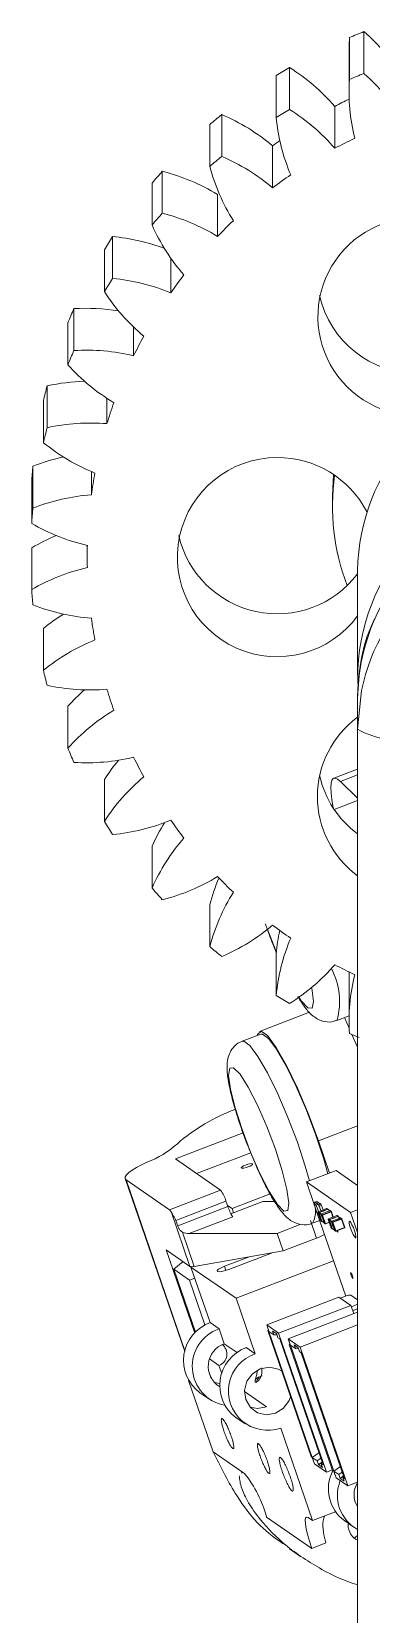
# Model space of a CAD drawing. Header units: millimetres. Extents: x 0 to 1189, y 0 to 841.
# Drawn here: x 282.24 to 285.62, y 328.77 to 344.52 of the extents above; entities that cross this region are included whole.
import ezdxf

# ---------------------------------------------------------------- set-up
doc = ezdxf.new("R2010")
doc.units = ezdxf.units.MM
doc.layers.get('0').update_dxf_attribs({"lineweight": 18})

msp = doc.modelspace()

# ---------------------------------------------------------------- linework, layer by layer
at = {"color": 7, "linetype": 'Continuous', "lineweight": 15}
for p, q in [((285.4015, 344.0435), (285.4015, 344.4603)), ((285.5456, 344.519), (285.5456, 344.1023)), ((285.3978, 344.3398), (285.3978, 343.9231)), ((284.8061, 344.1615), (284.8061, 343.7447)), ((284.6731, 343.6645), (284.6731, 344.0812)), ((284.1325, 343.6944), (284.1325, 343.2776)), ((285.2558, 343.3588), (285.2558, 343.7755)), ((284.0139, 343.1779), (284.0139, 343.5947)), ((284.638, 342.9657), (284.638, 343.3825)), ((283.4401, 342.5958), (283.4401, 343.0125)), ((283.5413, 343.1293), (283.5413, 342.7125)), ((284.0902, 342.4823), (284.0902, 342.8991)), ((283.0473, 342.4801), (283.0473, 342.0633)), ((282.9658, 341.9324), (282.9658, 342.3492)), ((283.6259, 341.9205), (283.6259, 342.2655)), ((282.6624, 341.7628), (282.6624, 341.346)), ((282.6027, 341.2041), (282.6027, 341.6209)), ((283.2566, 341.2941), (283.2566, 341.5802)), ((282.3962, 340.995), (282.3962, 340.5782)), ((282.3598, 340.4289), (282.3598, 340.8457)), ((282.9914, 340.6185), (282.9914, 340.8703)), ((282.2553, 340.1956), (282.2553, 339.7789)), ((282.243, 339.6258), (282.243, 340.0426)), ((282.8367, 339.9103), (282.8367, 340.1414)), ((285.243, 340.1122), (285.2328, 339.901)), ((285.2328, 339.901), (285.2328, 339.7968)), ((282.243, 339.3844), (282.243, 338.9677)), ((282.7951, 339.4067), (282.7951, 339.2967)), ((285.4824, 339.1578), (285.4824, 338.1159)), ((282.3598, 338.5813), (282.3598, 338.1646)), ((282.6027, 337.8061), (282.6027, 337.3893)), ((285.4824, 337.5776), (285.4824, 337.8902)), ((285.4824, 323.0895), (285.4824, 337.5776)), ((285.4824, 337.1812), (285.2452, 337.0899)), ((282.9658, 337.0778), (282.9658, 336.661)), ((285.3125, 337.0576), (285.4824, 336.8919)), ((285.2404, 336.7943), (285.2274, 336.8779)), ((285.4824, 336.8701), (285.2495, 336.7804)), ((283.4401, 336.4144), (283.4401, 335.9977)), ((284.0139, 335.8323), (284.0139, 335.4156)), ((284.6731, 335.3457), (284.6731, 334.929)), ((285.3978, 335.0872), (285.3978, 334.6704)), ((285.0041, 334.7626), (284.509, 334.5719)), ((285.277, 334.68), (285.3978, 334.7265)), ((285.399, 334.6021), (285.3518, 334.7088)), ((284.5197, 334.5439), (284.3354, 334.4729)), ((285.4824, 334.4135), (285.4268, 334.5393)), ((284.3448, 333.5614), (283.6711, 333.302)), ((285.0928, 333.483), (285.2033, 333.1614)), ((283.6711, 333.302), (284.1202, 332.9907)), ((284.4206, 333.3633), (283.8819, 333.1559)), ((283.1725, 333.1064), (283.764, 331.3849)), ((283.1822, 333.0944), (283.6133, 332.7955)), ((285.2695, 333.1869), (284.9746, 333.0733)), ((285.4824, 333.0393), (285.2695, 333.1869)), ((283.6133, 332.7955), (284.1202, 332.9907)), ((284.2352, 332.8077), (284.6142, 332.9536)), ((284.9746, 333.0733), (285.0484, 332.8587)), ((285.4137, 332.7689), (284.9746, 333.0733)), ((283.8166, 332.2333), (283.6325, 332.7689)), ((284.1743, 332.8829), (283.6758, 332.691)), ((283.6945, 332.6365), (284.193, 332.8285)), ((284.193, 332.8285), (284.1743, 332.8829)), ((284.1892, 332.8396), (284.2352, 332.8077)), ((284.5412, 332.878), (284.2235, 332.7557)), ((284.2352, 332.8077), (284.2496, 332.7658)), ((284.6571, 332.8783), (284.5412, 332.878)), ((284.654, 332.883), (284.6417, 332.8783)), ((284.6964, 332.8197), (284.7093, 332.8004)), ((285.0478, 332.8583), (285.0649, 332.8681)), ((285.0478, 332.8583), (285.0714, 332.842)), ((285.0779, 332.7707), (285.0478, 332.8583)), ((285.0578, 332.8722), (285.0554, 332.8713)), ((285.0554, 332.8713), (285.0622, 332.8666)), ((285.0563, 332.8636), (285.057, 332.8639)), ((285.0564, 332.8633), (285.0563, 332.8636)), ((285.0575, 332.8732), (285.0759, 332.8803)), ((285.0575, 332.8732), (285.097, 332.8458)), ((285.0638, 332.8675), (285.0581, 332.8714)), ((285.0896, 332.851), (285.0649, 332.8681)), ((285.0714, 332.842), (285.0896, 332.851)), ((285.0714, 332.842), (285.0933, 332.7783)), ((285.0759, 332.8803), (285.1154, 332.8529)), ((285.0775, 332.8798), (285.077, 332.8796)), ((285.0871, 332.8731), (285.0775, 332.8798)), ((285.0913, 332.7614), (285.0779, 332.7707)), ((285.0788, 332.7701), (285.3653, 331.9365)), ((285.0866, 332.8729), (285.0871, 332.8731)), ((285.0874, 332.8724), (285.0871, 332.8731)), ((285.0876, 332.7721), (285.1168, 332.6872)), ((285.0877, 332.7719), (285.0876, 332.7721)), ((285.0877, 332.7719), (285.0969, 332.7656)), ((285.1169, 332.6871), (285.0877, 332.7719)), ((285.0883, 332.8485), (285.0967, 332.8427)), ((285.0902, 332.8491), (285.0896, 332.851)), ((285.1748, 332.8097), (285.09, 332.7771)), ((285.0902, 332.777), (285.1749, 332.8097)), ((285.0993, 332.7707), (285.0902, 332.777)), ((285.0967, 332.8427), (285.1188, 332.8512)), ((285.097, 332.8458), (285.1154, 332.8529)), ((285.097, 332.8458), (285.0977, 332.844)), ((285.0987, 332.7679), (285.098, 332.7682)), ((285.1242, 332.8404), (285.1021, 332.8319)), ((285.1021, 332.8319), (285.1173, 332.7876)), ((285.1086, 332.8576), (285.1092, 332.8578)), ((285.1188, 332.8512), (285.1092, 332.8578)), ((285.1154, 332.8529), (285.1161, 332.8511)), ((285.1394, 332.7961), (285.1242, 332.8404)), ((285.1333, 332.7472), (285.218, 332.7798)), ((285.1354, 332.7428), (285.2202, 332.7755)), ((285.1749, 332.8097), (285.1841, 332.8034)), ((285.1874, 332.8031), (285.1785, 332.8093)), ((285.1861, 332.8015), (285.1864, 332.8023)), ((285.1861, 332.8015), (285.1864, 332.8013)), ((285.2086, 332.786), (285.1864, 332.8014)), ((285.2089, 332.7861), (285.218, 332.7798)), ((285.2216, 332.7794), (285.2126, 332.7856)), ((285.218, 332.7798), (285.2182, 332.7796)), ((285.2412, 332.7246), (285.2231, 332.7774)), ((285.4137, 332.7689), (285.4824, 332.7953)), ((285.4824, 332.5691), (285.4137, 332.7689)), ((283.6758, 332.691), (283.6945, 332.6365)), ((284.2418, 332.726), (283.8079, 332.559)), ((284.2257, 332.7566), (284.2217, 332.7593)), ((284.6826, 332.5613), (284.9186, 332.6521)), ((285.0745, 332.5139), (285.0143, 332.689)), ((285.0325, 332.6625), (285.106, 332.6908)), ((285.1169, 332.6871), (285.1168, 332.6872)), ((285.126, 332.6808), (285.1169, 332.6871)), ((285.1183, 332.6853), (285.1273, 332.679)), ((285.1217, 332.7484), (285.1309, 332.7421)), ((285.1333, 332.7472), (285.1241, 332.7535)), ((285.1285, 332.6806), (285.1501, 332.6657)), ((285.1309, 332.7421), (285.131, 332.742)), ((285.16, 332.6572), (285.1309, 332.7421)), ((285.1334, 332.747), (285.1333, 332.7472)), ((285.1646, 332.658), (285.1354, 332.7428)), ((285.16, 332.6572), (285.1509, 332.6636)), ((285.1525, 332.6616), (285.1614, 332.6554)), ((285.1602, 332.6571), (285.16, 332.6572)), ((285.1651, 332.6549), (285.2013, 332.6689)), ((285.1651, 332.6549), (285.1651, 332.6549)), ((285.1903, 332.7009), (285.2194, 332.6161)), ((285.1904, 332.7008), (285.1903, 332.7009)), ((285.1904, 332.7008), (285.1995, 332.6944)), ((285.2195, 332.616), (285.1904, 332.7008)), ((285.2774, 332.7386), (285.1926, 332.7059)), ((285.1928, 332.7059), (285.2776, 332.7385)), ((285.2019, 332.6995), (285.1928, 332.7059)), ((285.2014, 332.6967), (285.2006, 332.6971)), ((285.2195, 332.616), (285.2194, 332.6161)), ((285.2287, 332.6096), (285.2195, 332.616)), ((285.2209, 332.6141), (285.2299, 332.6078)), ((285.2244, 332.6772), (285.2335, 332.6709)), ((285.2359, 332.676), (285.2268, 332.6823)), ((285.2311, 332.6094), (285.2527, 332.5945)), ((285.2335, 332.6709), (285.2337, 332.6708)), ((285.2626, 332.5861), (285.2335, 332.6709)), ((285.2359, 332.676), (285.3207, 332.7086)), ((285.2361, 332.6758), (285.2359, 332.676)), ((285.2381, 332.6717), (285.3229, 332.7043)), ((285.2672, 332.5869), (285.2381, 332.6717)), ((285.352, 332.6195), (285.2672, 332.5869)), ((285.2678, 332.5838), (285.3526, 332.6164)), ((285.2776, 332.7385), (285.2867, 332.7322)), ((285.2901, 332.7319), (285.2811, 332.7381)), ((285.2888, 332.7304), (285.2891, 332.7311)), ((285.2888, 332.7304), (285.2891, 332.7302)), ((285.3112, 332.7148), (285.2891, 332.7302)), ((285.3116, 332.715), (285.3207, 332.7086)), ((285.3243, 332.7082), (285.3153, 332.7145)), ((285.3207, 332.7086), (285.3209, 332.7085)), ((285.352, 332.6195), (285.3229, 332.7043)), ((285.3549, 332.6214), (285.3258, 332.7062)), ((283.7421, 332.574), (283.8594, 332.2327)), ((283.8079, 332.559), (284.6826, 332.5613)), ((284.6826, 332.5613), (284.7427, 332.3862)), ((284.7427, 332.3862), (285.0745, 332.5139)), ((285.2626, 332.5861), (285.2535, 332.5924)), ((285.2551, 332.5904), (285.2641, 332.5842)), ((285.2628, 332.586), (285.2626, 332.5861)), ((285.2677, 332.5837), (285.2678, 332.5838)), ((283.5789, 332.3981), (283.8634, 331.5701)), ((283.5789, 332.3981), (283.8166, 332.2333)), ((283.8594, 332.2327), (284.7427, 332.3862)), ((284.1593, 332.2342), (284.3989, 332.3264)), ((284.2042, 332.203), (284.6281, 332.3662)), ((285.2442, 332.2887), (284.2749, 331.9155)), ((283.7481, 332.2807), (283.6556, 332.2044)), ((283.6556, 332.2044), (283.8128, 332.0954)), ((283.6556, 332.2044), (283.8709, 331.578)), ((283.8341, 332.23), (283.8259, 332.2268)), ((283.8259, 332.2268), (284.0159, 331.6737)), ((284.2749, 331.9155), (283.8259, 332.2268)), ((283.8128, 332.0954), (283.8642, 332.1152)), ((283.8128, 332.0954), (283.9658, 331.6503)), ((284.2749, 331.9155), (284.465, 331.3624)), ((285.2978, 331.9271), (284.579, 331.6504)), ((285.4168, 331.8446), (284.698, 331.5679)), ((285.2978, 331.9271), (285.4168, 331.8446)), ((285.3133, 331.9164), (285.3706, 331.9385)), ((285.4164, 331.9465), (285.4824, 331.9008)), ((285.4168, 331.8446), (285.4445, 331.7643)), ((285.4824, 331.8557), (285.4212, 331.8321)), ((284.1057, 331.6114), (284.0159, 331.6737)), ((285.4824, 331.7789), (284.7928, 331.5134)), ((285.4345, 331.7934), (285.4824, 331.8118)), ((285.4824, 331.8113), (285.4346, 331.7929)), ((284.1564, 331.4639), (284.1057, 331.6114)), ((284.698, 331.5679), (284.579, 331.6504)), ((284.6012, 331.5858), (284.579, 331.6504)), ((284.5861, 331.6283), (284.5994, 331.5896)), ((284.5971, 331.5964), (284.59, 331.5936)), ((284.59, 331.5936), (285.0208, 330.3399)), ((284.59, 331.5936), (284.6012, 331.5858)), ((284.6506, 331.5516), (284.6012, 331.5858)), ((284.6012, 331.5858), (285.032, 330.3321)), ((284.6784, 331.5605), (284.6379, 331.5885)), ((284.6379, 331.5885), (284.6506, 331.5516)), ((284.6506, 331.5516), (284.6818, 331.5506)), ((284.6784, 331.5605), (284.691, 331.5236)), ((284.709, 331.5111), (284.691, 331.5236)), ((284.698, 331.5679), (285.1732, 330.185)), ((284.709, 331.5111), (285.1398, 330.2574)), ((284.9118, 331.4309), (284.7928, 331.5134)), ((284.815, 331.4489), (284.7928, 331.5134)), ((285.4824, 331.6506), (284.9118, 331.4309)), ((284.2842, 331.3754), (284.1564, 331.4639)), ((284.3752, 331.4246), (284.465, 331.3624)), ((284.7999, 331.4913), (284.8132, 331.4526)), ((284.8109, 331.4594), (284.8038, 331.4566)), ((284.8038, 331.4566), (285.2346, 330.2029)), ((284.8038, 331.4566), (284.815, 331.4489)), ((284.8644, 331.4146), (284.815, 331.4489)), ((284.815, 331.4489), (285.2458, 330.1951)), ((284.8922, 331.4235), (284.8517, 331.4515)), ((284.8517, 331.4515), (284.8644, 331.4146)), ((284.8644, 331.4146), (284.8956, 331.4136)), ((284.8922, 331.4235), (284.9048, 331.3866)), ((284.9228, 331.3741), (284.9048, 331.3866)), ((284.9118, 331.4309), (285.387, 330.0481)), ((284.9228, 331.3741), (285.3536, 330.1204)), ((284.0012, 331.1987), (284.0286, 331.1191)), ((284.1042, 331.2473), (284.0113, 331.3117)), ((284.1042, 331.2473), (284.132, 331.1667)), ((283.803, 331.0986), (284.0473, 330.3879)), ((284.482, 331.0842), (284.4757, 331.0818)), ((283.9147, 330.9762), (284.0046, 330.914)), ((284.3578, 330.9872), (284.5779, 330.8346)), ((284.274, 330.7272), (284.3638, 330.6649)), ((284.7184, 330.6249), (285.0352, 329.703)), ((284.0473, 330.3879), (284.3391, 330.1855)), ((285.032, 330.3321), (285.0208, 330.3399)), ((285.0313, 330.3326), (285.0435, 330.2971)), ((285.098, 330.3791), (285.032, 330.3321)), ((285.0542, 330.2676), (285.032, 330.3321)), ((285.032, 330.3321), (285.0814, 330.2978)), ((285.0435, 330.2971), (285.0445, 330.2959)), ((285.0542, 330.2676), (285.1732, 330.185)), ((285.1171, 330.3233), (285.0814, 330.2978)), ((285.0814, 330.2978), (285.0941, 330.261)), ((285.1298, 330.2864), (285.0941, 330.261)), ((285.0941, 330.261), (285.1345, 330.2329)), ((285.1319, 330.2802), (285.1218, 330.2698)), ((285.1218, 330.2698), (285.1345, 330.2329)), ((285.1218, 330.2698), (285.1398, 330.2574)), ((285.3118, 330.2421), (285.2458, 330.1951)), ((284.3391, 330.1855), (284.3301, 330.175)), ((284.3616, 330.17), (284.3391, 330.1855)), ((285.1732, 330.185), (285.2328, 330.208)), ((285.2458, 330.1951), (285.2346, 330.2029)), ((285.2451, 330.1956), (285.2573, 330.1601)), ((285.268, 330.1306), (285.2458, 330.1951)), ((285.2458, 330.1951), (285.2952, 330.1608)), ((285.2573, 330.1601), (285.2583, 330.159)), ((285.268, 330.1306), (285.387, 330.0481)), ((285.3309, 330.1863), (285.2952, 330.1608)), ((285.2952, 330.1608), (285.3079, 330.124)), ((285.3436, 330.1495), (285.3079, 330.124)), ((285.3079, 330.124), (285.3483, 330.0959)), ((285.3458, 330.1432), (285.3356, 330.1328)), ((285.3356, 330.1328), (285.3483, 330.0959)), ((285.3356, 330.1328), (285.3536, 330.1204)), ((285.387, 330.0481), (285.4824, 330.0848)), ((285.0352, 329.703), (285.2634, 329.7908)), ((284.5781, 329.7389), (285.0272, 329.4276)), ((285.0352, 329.703), (284.9903, 329.7341)), ((285.3543, 329.7011), (285.4441, 329.6388)), ((285.0272, 329.4276), (285.1654, 329.4808)), ((284.8058, 329.4241), (284.916, 329.3477))]:
    msp.add_line(p, q, dxfattribs=at)
at = {"color": 8, "linetype": 'Continuous', "lineweight": 15}
for p, q in [((285.4824, 337.1231), (285.3125, 337.0576)), ((285.0928, 333.483), (285.4824, 333.633)), ((283.1822, 333.0944), (283.7664, 331.3943)), ((285.1218, 332.7503), (285.0987, 332.7663)), ((285.1231, 332.7528), (285.0999, 332.7689)), ((285.2075, 332.7857), (285.1847, 332.8015)), ((285.2381, 332.7234), (285.2202, 332.7755)), ((285.1278, 332.6815), (285.1498, 332.6663)), ((285.2003, 332.6718), (285.1646, 332.658)), ((285.2244, 332.6792), (285.2014, 332.6951)), ((285.2258, 332.6816), (285.2026, 332.6977)), ((285.2305, 332.6103), (285.2525, 332.5951)), ((285.3102, 332.7145), (285.2874, 332.7303)), ((284.1736, 332.1925), (284.1593, 332.2342))]:
    msp.add_line(p, q, dxfattribs=at)
at = {"color": 7, "linetype": 'Continuous', "lineweight": 15}
for points in [[(285.3978, 344.3398), (285.3983, 344.3866), (285.4015, 344.4603)], [(285.4824, 337.5776), (285.5208, 337.9619), (285.5608, 338.1238)], [(285.3125, 337.0576), (285.2839, 337.081), (285.26, 337.0912), (285.241, 337.0878), (285.2273, 337.0711), (285.219, 337.0412), (285.2162, 336.9987), (285.219, 336.944), (285.2274, 336.8779)], [(285.3992, 335.1616), (285.398, 335.1141), (285.3978, 335.0872)], [(284.484, 334.5301), (284.4868, 334.5419), (284.5228, 334.5733), (284.5867, 334.529), (284.6734, 334.4126), (284.7759, 334.2335), (284.8859, 334.0061), (284.9945, 333.7491), (285.0928, 333.483)], [(284.5197, 334.5439), (284.5361, 334.5448), (284.5964, 334.501), (284.6768, 334.3932), (284.7714, 334.2295), (284.8732, 334.022), (284.9746, 333.786), (285.0681, 333.5391), (285.1468, 333.2996), (285.1875, 333.1553)], [(284.6853, 332.849), (284.7486, 332.7836), (284.7876, 332.7881), (284.7984, 332.8619), (284.7799, 332.9979), (284.734, 333.1827), (284.6652, 333.3982), (284.5801, 333.6234), (284.4872, 333.8362), (284.3955, 334.0158), (284.314, 334.1445), (284.2507, 334.2099), (284.2117, 334.2054), (284.2009, 334.1316), (284.2194, 333.9956), (284.2653, 333.8108), (284.3342, 333.5953), (284.4192, 333.3701), (284.5121, 333.1573), (284.6038, 332.9778), (284.6853, 332.849)], [(283.3891, 333.269), (283.333, 333.2427), (283.2833, 333.2162), (283.2414, 333.1903), (283.2085, 333.1658), (283.1856, 333.1433), (283.1734, 333.1236), (283.1723, 333.1071), (283.1822, 333.0944)], [(284.3689, 333.2417), (284.3911, 333.2492), (284.4119, 333.254), (284.4283, 333.2556), (284.4377, 333.2537), (284.4386, 333.2485), (284.431, 333.2408), (284.416, 333.2319), (284.3958, 333.223), (284.3737, 333.2156), (284.3528, 333.2107), (284.3364, 333.2091), (284.3271, 333.2111), (284.3261, 333.2163), (284.3337, 333.2239), (284.3488, 333.2329), (284.3689, 333.2417)], [(285.0563, 332.8636), (285.0567, 332.8635), (285.0569, 332.8637), (285.057, 332.8643), (285.057, 332.8652), (285.0568, 332.8664), (285.0564, 332.8679), (285.056, 332.8695), (285.0554, 332.8713)], [(285.0902, 332.777), (285.09, 332.7771), (285.09, 332.7771)], [(285.1749, 332.8097), (285.1748, 332.8097), (285.1748, 332.8097)], [(285.1928, 332.7059), (285.1927, 332.7059), (285.1926, 332.7059)], [(285.2776, 332.7385), (285.2774, 332.7386), (285.2774, 332.7386)], [(285.4128, 332.6137), (285.4035, 332.644), (285.3987, 332.6676), (285.3991, 332.6808), (285.4046, 332.6818), (285.4144, 332.6702), (285.4269, 332.648), (285.4404, 332.6184), (285.4527, 332.586), (285.462, 332.5557), (285.4668, 332.5321), (285.4664, 332.5188), (285.4609, 332.5179), (285.4511, 332.5294), (285.4385, 332.5516), (285.4251, 332.5812), (285.4128, 332.6137)], [(285.2847, 332.5903), (285.2857, 332.5865), (285.2874, 332.5784), (285.2872, 332.5739), (285.2854, 332.5736), (285.282, 332.5775), (285.2777, 332.5851), (285.2767, 332.5872)], [(284.2042, 332.203), (284.1672, 332.1906), (284.1325, 332.1825), (284.1052, 332.1798), (284.0896, 332.1831), (284.088, 332.1918), (284.1007, 332.2045), (284.1257, 332.2194), (284.1593, 332.2342)], [(285.4184, 332.146), (285.4152, 332.1564), (285.4136, 332.1645), (285.4137, 332.169), (285.4156, 332.1693), (285.4189, 332.1654), (285.4232, 332.1578), (285.4278, 332.1476), (285.4321, 332.1365), (285.4352, 332.1261), (285.4369, 332.118), (285.4368, 332.1135), (285.4349, 332.1131), (285.4315, 332.1171), (285.4272, 332.1247), (285.4226, 332.1349), (285.4184, 332.146)], [(284.5871, 331.6271), (284.586, 331.6286), (284.5861, 331.6298)], [(284.5994, 331.5896), (284.5994, 331.5896), (284.6004, 331.5884)], [(284.8009, 331.4901), (284.7998, 331.4916), (284.7999, 331.4928)], [(284.8132, 331.4526), (284.8132, 331.4526), (284.8142, 331.4514)], [(284.7284, 331.1908), (284.6943, 331.2103), (284.6061, 331.2306), (284.5157, 331.2149), (284.4368, 331.1654), (284.3816, 331.0898), (284.3583, 330.9996), (284.3705, 330.9085), (284.4165, 330.8303), (284.4891, 330.777), (284.5773, 330.7566), (284.6677, 330.7724), (284.7466, 330.8218), (284.8019, 330.8974), (284.8162, 330.9354)], [(284.113, 331.0688), (284.0933, 331.0715), (284.0547, 331.0822)], [(284.5779, 330.8346), (284.4875, 330.8189), (284.4139, 330.8331)], [(285.0272, 329.4276), (285.0042, 329.4984), (284.9855, 329.564), (284.9719, 329.622), (284.9639, 329.6701), (284.9617, 329.7066), (284.9656, 329.7299), (284.9752, 329.7392), (284.9903, 329.7341)]]:
    msp.add_lwpolyline(points, dxfattribs=at)
at = {"color": 8, "linetype": 'Continuous', "lineweight": 15}
for points in [[(284.5878, 335.5868), (284.6551, 335.4089), (284.6747, 335.3609)], [(284.8991, 334.9108), (284.9227, 334.8762), (284.9881, 334.8044), (285.0296, 334.8021), (285.0431, 334.8695), (285.0274, 335), (285.0258, 335.0083)], [(284.3357, 334.4731), (284.3518, 334.4738), (284.4121, 334.43), (284.4925, 334.3223), (284.5871, 334.1586), (284.6888, 333.951), (284.7903, 333.7151), (284.8838, 333.4682), (284.9625, 333.2287), (285.0032, 333.0843)], [(285.2202, 332.7755), (285.2209, 332.7758), (285.2216, 332.7761), (285.2221, 332.7764), (285.2226, 332.7767), (285.2229, 332.7769), (285.2231, 332.7772), (285.2231, 332.7774), (285.2231, 332.7774)], [(285.1651, 332.6549), (285.1651, 332.6549), (285.1652, 332.655), (285.1652, 332.6552), (285.1652, 332.6556), (285.1651, 332.6561), (285.165, 332.6567), (285.1648, 332.6573), (285.1646, 332.658)], [(285.3229, 332.7043), (285.3236, 332.7046), (285.3242, 332.7049), (285.3248, 332.7052), (285.3252, 332.7055), (285.3255, 332.7058), (285.3257, 332.706), (285.3258, 332.7062), (285.3258, 332.7062)], [(285.3549, 332.6214), (285.3549, 332.6214), (285.3549, 332.6212), (285.3547, 332.621), (285.3544, 332.6207), (285.3539, 332.6204), (285.3534, 332.6201), (285.3527, 332.6198), (285.352, 332.6195)], [(285.3526, 332.6164), (285.3525, 332.6164), (285.3526, 332.6165), (285.3527, 332.6167), (285.3526, 332.6171), (285.3526, 332.6176), (285.3524, 332.6181), (285.3522, 332.6188), (285.352, 332.6195)], [(285.2678, 332.5838), (285.2678, 332.5837), (285.2678, 332.5838), (285.2679, 332.5841), (285.2679, 332.5844), (285.2678, 332.5849), (285.2676, 332.5855), (285.2675, 332.5862), (285.2672, 332.5869)]]:
    msp.add_lwpolyline(points, dxfattribs=at)
at = {"color": 7, "linetype": 'Continuous', "lineweight": 15}
for centre, radius, start, end in [((287.4719, 339.5906), 5.2915, 111.34915, 113.03384), ((284.2474, 343.0277), 1.9772, 31.76273, 48.96031), ((287.4508, 339.6288), 5.2478, 120.26255, 121.95802), ((283.7486, 342.4743), 1.9912, 40.80487, 57.92141), ((287.4719, 339.1739), 5.2915, 111.34915, 113.03384), ((284.2474, 342.611), 1.9772, 31.76273, 48.96031), ((287.3385, 343.9231), 1.9408, 176.44259, 193.85528), ((287.4616, 339.6264), 4.699, 116.03434, 117.99714), ((287.4588, 339.6194), 5.2602, 129.22408, 130.91172), ((283.3439, 341.8509), 2.0051, 49.80387, 66.84026), ((287.4508, 339.2121), 5.2478, 120.26255, 121.95802), ((286.6094, 343.8539), 1.9455, 185.58729, 202.97117), ((283.7486, 342.0575), 1.9912, 40.80487, 57.92141), ((287.5172, 339.5512), 4.7925, 125.86333, 126.92525), ((287.4771, 339.1794), 4.733, 115.30255, 117.99058), ((287.4588, 339.2026), 5.2602, 129.22408, 130.91172), ((285.9036, 343.6745), 1.9539, 194.7218, 212.05605), ((283.3439, 341.4342), 2.0051, 49.80387, 66.84026), ((287.4116, 339.6704), 5.1906, 138.21249, 139.91867), ((283.0443, 341.1752), 2.0163, 58.75652, 75.73026), ((287.4581, 339.2145), 4.6931, 124.23046, 126.93556), ((287.4116, 339.2537), 5.1906, 138.21249, 139.91867), ((283.0443, 340.7584), 2.0163, 58.75652, 75.73026), ((285.2378, 343.3899), 1.9653, 203.83347, 221.10039), ((287.4324, 339.2461), 4.6523, 133.20123, 135.92366), ((286.0742, 341.6838), 0.9858, 89.52528, 280.74991), ((287.3797, 339.6934), 5.1513, 147.25014, 148.96539), ((282.8566, 340.464), 2.0251, 69.5931, 84.59769), ((287.3797, 339.2766), 5.1513, 147.25014, 148.96539), ((282.8567, 340.0478), 2.0245, 67.66991, 84.59892), ((287.4059, 339.2689), 4.6173, 142.21435, 144.95094), ((284.6271, 343.0076), 1.9789, 212.91174, 230.0996), ((287.3663, 339.7009), 5.1359, 156.3301, 158.04715), ((282.7847, 339.7356), 2.0308, 80.87051, 93.45177), ((286.0824, 342.1167), 1.0026, 192.88506, 347.11494), ((287.3823, 339.2834), 4.5896, 151.27008, 154.01719), ((287.3663, 339.2841), 5.1359, 156.3301, 158.04715), ((282.7847, 339.3197), 2.03, 76.55738, 93.45389), ((284.085, 342.5365), 1.9931, 221.94926, 239.05497), ((287.485, 339.1304), 2.0028, 16.03119, 179.21592), ((287.3305, 339.713), 5.0981, 165.43585, 167.16318), ((282.8312, 338.9962), 2.0455, 91.7781, 102.27775), ((287.362, 339.2921), 4.5674, 160.36294, 163.11869), ((287.3305, 339.2962), 5.0981, 165.43585, 167.16318), ((282.8293, 338.5951), 2.0299, 85.4207, 102.31884), ((283.624, 341.9868), 2.0063, 230.94138, 247.97185), ((287.3338, 339.7128), 5.1014, 174.56853, 176.29347), ((282.9864, 338.3117), 2.0208, 102.21924, 111.20889), ((284.6825, 339.2906), 0.9909, 90.00289, 323.83194), ((284.6871, 339.2822), 0.9993, 27.54415, 90.26798), ((287.3457, 339.2963), 4.5506, 169.48191, 172.2449), ((287.4169, 339.7968), 2.1841, 171.90359, 201.17001), ((287.4853, 338.0905), 2.0012, 12.09528, 183.11458), ((282.9878, 337.8901), 2.0259, 94.27864, 111.19868), ((287.3338, 339.296), 5.1014, 174.56853, 176.29347), ((283.2554, 341.3715), 2.018, 239.89148, 256.8547), ((283.2528, 337.6441), 2.012, 112.33942, 120.12118), ((287.3403, 339.2967), 4.5452, 178.61742, 181.38258), ((284.6834, 339.7306), 1.004, 192.97712, 322.732), ((283.2552, 337.2223), 2.0176, 103.14363, 120.11019), ((287.3328, 339.2974), 5.1004, 183.70657, 185.43178), ((282.9879, 340.7035), 2.026, 248.80118, 265.72039), ((283.6189, 337.0307), 1.9975, 122.061, 129.0764), ((287.3447, 339.2971), 4.5496, 187.7551, 190.51859), ((283.624, 336.6067), 2.0063, 112.02842, 129.05934), ((287.3305, 339.2972), 5.0981, 192.83682, 194.56415), ((282.8293, 339.9987), 2.0302, 257.68311, 274.57849), ((284.0807, 336.4783), 1.9868, 131.36351, 138.06345), ((287.3634, 339.3017), 4.5689, 196.88123, 199.63616), ((284.085, 336.0571), 1.993, 120.94427, 138.05062), ((286.0598, 336.9087), 0.9768, 126.23615, 233.76385), ((285.9369, 338.4155), 0.9532, 241.51979, 278.77809), ((287.3599, 339.3067), 5.129, 201.9517, 203.67105), ((282.7847, 339.2733), 2.0295, 266.5441, 283.44464), ((284.6229, 336.0058), 1.9736, 140.18613, 147.10025), ((287.3803, 339.309), 4.5873, 205.98136, 208.72995), ((284.627, 335.5859), 1.9787, 129.89979, 147.08888), ((286.0659, 337.3302), 0.9842, 192.50492, 233.64024), ((287.3901, 339.3233), 5.1636, 211.03665, 212.74781), ((282.8566, 338.5463), 2.0252, 275.40378, 292.32739), ((285.2316, 335.6235), 1.9584, 148.45054, 156.18041), ((287.4059, 339.3246), 4.6173, 215.04906, 217.78565), ((285.2378, 335.2035), 1.9653, 138.89933, 156.16619), ((283.0443, 337.8352), 2.0166, 284.27064, 301.24258), ((285.8985, 335.3375), 1.9485, 157.0641, 165.28932), ((287.4352, 339.3502), 4.6563, 224.07862, 226.79869), ((287.4074, 339.336), 5.185, 220.07894, 221.787), ((285.9039, 334.9189), 1.9541, 147.94507, 165.27708), ((283.3442, 337.1588), 2.0045, 293.15737, 310.1985), ((287.4521, 339.3705), 4.6827, 233.06015, 235.77132), ((286.6041, 335.1572), 1.9401, 167.56298, 174.42356), ((286.6093, 334.7396), 1.9455, 157.02865, 174.41289), ((287.426, 339.3519), 5.2093, 229.08004, 230.78417), ((283.7486, 336.5359), 1.9912, 302.07886, 319.19573), ((287.4703, 339.4006), 4.7179, 242.00513, 244.70174), ((287.3386, 334.6704), 1.9408, 166.14503, 183.5572), ((287.4614, 339.3991), 5.2684, 238.0453, 239.73413), ((287.4683, 339.4109), 5.282, 246.96524, 248.11072), ((284.9209, 332.0374), 1.8758, 110.40514, 130.9608), ((283.0482, 334.1654), 0.9591, 290.82298, 312.1105), ((283.8737, 332.7994), 0.312, 15.52937, 37.81605), ((283.5517, 332.7309), 0.0894, 25.20431, 46.33864), ((284.5727, 332.9463), 0.3975, 197.23596, 213.65244), ((285.008, 332.856), 0.0524, 17.10636, 19.19906), ((285.0916, 332.7732), 0.00411, 111.14468, 198.15723), ((285.1268, 332.851), 0.0312, 195.53301, 217.79973), ((284.0174, 332.3473), 1.1577, 16.74314, 21.18282), ((284.022, 332.3489), 1.1548, 16.7376, 21.18837), ((284.8363, 333.58), 0.8509, 287.99927, 294.11947), ((284.8377, 333.5763), 0.8489, 287.99217, 294.12658), ((285.1488, 332.8595), 0.0311, 195.48871, 217.84403), ((285.472, 331.9765), 0.8513, 107.99722, 114.11451), ((285.1763, 332.8061), 0.00381, 55.66575, 111.48479), ((285.2194, 332.7763), 0.00381, 55.61171, 111.53883), ((285.2196, 332.7762), 0.00371, 19.00244, 111.73118), ((285.1205, 332.6884), 0.00382, 199.05887, 234.79762), ((286.227, 333.0808), 1.1541, 196.73765, 201.19079), ((285.1347, 332.7433), 0.00409, 110.97854, 198.32623), ((285.1349, 332.7432), 0.00403, 110.93654, 198.34488), ((285.1635, 332.6584), 0.00373, 198.74542, 235.2867), ((285.1637, 332.6584), 0.00371, 199.01434, 291.8348), ((285.1943, 332.7021), 0.00409, 110.94081, 198.30931), ((284.1213, 332.2766), 1.1564, 16.74018, 21.18466), ((284.1225, 332.277), 1.157, 16.74321, 21.18523), ((284.9397, 333.507), 0.8489, 287.99217, 294.12658), ((284.9394, 333.5076), 0.8516, 287.99836, 294.11337), ((285.2231, 332.6172), 0.00374, 198.82276, 235.20936), ((286.3334, 333.0109), 1.1582, 196.74403, 201.18193), ((285.5739, 331.9072), 0.8493, 107.99331, 114.12543), ((285.2374, 332.6722), 0.0041, 111.07575, 198.22615), ((285.2375, 332.6721), 0.00405, 111.07576, 198.25809), ((285.279, 332.735), 0.0038, 55.59134, 111.54848), ((285.3221, 332.7051), 0.00383, 55.77993, 111.37061), ((285.3222, 332.705), 0.00371, 18.96679, 111.76683), ((285.3511, 332.6202), 0.00405, 291.09834, 18.23551), ((284.91, 332.9608), 0.4762, 290.20287, 300.79563), ((285.2663, 332.5873), 0.00384, 199.16623, 234.69026), ((285.2663, 332.5872), 0.0037, 198.92066, 291.92848), ((283.839, 332.3024), 0.0727, 252.0351, 286.3239), ((285.4065, 331.8676), 0.0795, 82.83702, 116.88642), ((284.1523, 331.2978), 0.3998, 109.93579, 233.55395), ((284.2325, 331.2389), 0.3935, 108.79504, 259.52488), ((284.2377, 331.2388), 0.2393, 109.84187, 238.37044), ((284.0633, 331.3601), 0.12, 289.95764, 52.40984), ((284.5115, 331.0488), 0.3998, 109.93537, 233.55485), ((284.5879, 330.9923), 0.3899, 108.36643, 289.56095), ((284.6029, 330.9386), 0.2182, 108.57728, 128.46567), ((283.3757, 329.4048), 1.248, 15.53021, 37.81583), ((285.584, 330.0185), 0.3919, 152.23864, 234.10458), ((285.6676, 329.9545), 0.3863, 157.6714, 241.35685), ((285.6778, 329.9605), 0.2298, 148.20672, 211.79328)]:
    msp.add_arc(centre, radius, start, end, dxfattribs=at)
at = {"color": 8, "linetype": 'Continuous', "lineweight": 15}
for centre, radius, start, end in [((287.4853, 337.8625), 2.0031, 19.32097, 179.20822), ((287.4825, 337.5442), 2.0072, 17.80248, 163.21646), ((284.6175, 334.8705), 0.6865, 343.88956, 28.33294), ((284.8448, 332.7757), 0.2195, 329.00853, 18.30387), ((285.2064, 332.7714), 0.0144, 16.50132, 34.90871), ((285.1315, 332.7512), 0.00921, 267.22122, 295.35376), ((285.1216, 332.7387), 0.0144, 16.50132, 34.90871), ((285.1606, 332.6664), 0.00931, 267.44294, 295.28163), ((285.2341, 332.6801), 0.0093, 267.4259, 295.29867), ((285.2244, 332.6677), 0.0142, 16.36369, 35.04635), ((285.3092, 332.7003), 0.0142, 16.38062, 35.02942), ((285.2633, 332.5952), 0.00919, 267.25504, 295.46953)]:
    msp.add_arc(centre, radius, start, end, dxfattribs=at)
at = {"color": 7, "linetype": 'Continuous', "lineweight": 15}
msp.add_ellipse((283.8008, 332.6533), major_axis=(0.1184, -0.0142), ratio=0.7876554, start_param=4.290825, end_param=4.8667837, dxfattribs=at)
for points, knots in [([(285.668, 338.705), (285.6478, 338.6654), (285.574, 338.521), (285.5033, 338.245), (285.4894, 338.009), (285.4824, 337.8902)], [0, 0, 0, 0, 0.13344439, 0.48618635, 0.84356865, 0.84356865, 0.84356865, 0.84356865]), ([(284.5664, 335.6401), (284.5794, 335.603), (284.6128, 335.5074), (284.6516, 335.4125), (284.6753, 335.3545)], [0, 0, 0, 0, 0.11878884, 0.30566753, 0.30566753, 0.30566753, 0.30566753]), ([(284.8884, 334.9194), (284.9121, 334.8812), (284.9596, 334.8045), (285.025, 334.7306), (285.1154, 334.6729), (285.2133, 334.6581), (285.2593, 334.6776), (285.2758, 334.6846)], [0, 0, 0, 0, 0.13405009, 0.26927, 0.38239106, 0.45848531, 0.50085837, 0.50085837, 0.50085837, 0.50085837]), ([(284.339, 334.4701), (284.3304, 334.4682), (284.2926, 334.4595), (284.243, 334.4113), (284.2035, 334.345), (284.1857, 334.272), (284.183, 334.1821), (284.1992, 334.0574), (284.2405, 333.879), (284.3029, 333.6742), (284.3652, 333.4959), (284.4065, 333.3973), (284.4183, 333.3689)], [0, 0, 0, 0, 0.0242512, 0.1073785, 0.1808166, 0.2619227, 0.378679, 0.5663448, 0.7492928, 0.9409423, 1.127678, 1.203051, 1.203051, 1.203051, 1.203051]), ([(284.4183, 333.3689), (284.4353, 333.3267), (284.481, 333.2131), (284.5611, 333.0463), (284.6367, 332.9059), (284.6807, 332.8423), (284.6964, 332.8197)], [0, 0, 0, 0, 0.11536373, 0.31028546, 0.50818727, 0.61688969, 0.61688969, 0.61688969, 0.61688969]), ([(283.6758, 332.691), (283.6716, 332.701), (283.6634, 332.7209), (283.6456, 332.7474), (283.6367, 332.762), (283.6325, 332.7689)], [0, 0, 0, 0, 0.030742729, 0.061406275, 0.089353394, 0.089353394, 0.089353394, 0.089353394]), ([(284.7093, 332.8004), (284.7249, 332.7807), (284.7613, 332.7349), (284.8233, 332.6791), (284.9202, 332.6454), (284.9975, 332.644), (285.0291, 332.6637), (285.0345, 332.6671)], [0, 0, 0, 0, 0.09001324, 0.21017999, 0.29347948, 0.36834622, 0.38400645, 0.38400645, 0.38400645, 0.38400645]), ([(285.0969, 332.7687), (285.0967, 332.7683), (285.0965, 332.7674), (285.0966, 332.7663), (285.0968, 332.7657), (285.0969, 332.7656)], [0, 0, 0, 0, 0.0013921875, 0.0027858943, 0.0031626948, 0.0031626948, 0.0031626948, 0.0031626948]), ([(285.0993, 332.7707), (285.0988, 332.7705), (285.098, 332.7702), (285.0973, 332.7694), (285.097, 332.7689), (285.0969, 332.7688)], [0, 0, 0, 0, 0.0014009003, 0.0028001772, 0.0031375015, 0.0031375015, 0.0031375015, 0.0031375015]), ([(285.0987, 332.7679), (285.0987, 332.7677), (285.0985, 332.7672), (285.0986, 332.7667), (285.0987, 332.7664), (285.0987, 332.7663)], [0, 0, 0, 0, 0.0006945322, 0.0013902645, 0.0015975129, 0.0015975129, 0.0015975129, 0.0015975129]), ([(285.0999, 332.7689), (285.0997, 332.7688), (285.0993, 332.7686), (285.0989, 332.7682), (285.0988, 332.7679), (285.0987, 332.7679)], [0, 0, 0, 0, 0.0006998246, 0.0013994683, 0.001586779, 0.001586779, 0.001586779, 0.001586779]), ([(285.1869, 332.8034), (285.1865, 332.8035), (285.1856, 332.8038), (285.1847, 332.8036), (285.1842, 332.8034), (285.1841, 332.8034)], [0, 0, 0, 0, 0.0012569746, 0.0025232904, 0.0028665437, 0.0028665437, 0.0028665437, 0.0028665437]), ([(285.1847, 332.8015), (285.1849, 332.8016), (285.1853, 332.8017), (285.1858, 332.8016), (285.1861, 332.8016), (285.1861, 332.8015)], [0, 0, 0, 0, 0.0006404089, 0.0012813948, 0.0014523709, 0.0014523709, 0.0014523709, 0.0014523709]), ([(285.1869, 332.8034), (285.1873, 332.8031), (285.1881, 332.8026), (285.1887, 332.8018), (285.189, 332.8012), (285.189, 332.8011)], [0, 0, 0, 0, 0.0013913615, 0.0027859431, 0.003169625, 0.003169625, 0.003169625, 0.003169625]), ([(285.2089, 332.7861), (285.2094, 332.7862), (285.2103, 332.7864), (285.2114, 332.7862), (285.2119, 332.786), (285.212, 332.786)], [0, 0, 0, 0, 0.001414341, 0.0028291483, 0.0031698463, 0.0031698463, 0.0031698463, 0.0031698463]), ([(283.7421, 332.574), (283.7349, 332.5787), (283.7204, 332.5881), (283.7046, 332.6112), (283.6979, 332.628), (283.6945, 332.6365)], [0, 0, 0, 0, 0.026715623, 0.053358965, 0.080494598, 0.080494598, 0.080494598, 0.080494598]), ([(285.1217, 332.7484), (285.1216, 332.7488), (285.1215, 332.7496), (285.1217, 332.7506), (285.122, 332.7512), (285.122, 332.7513)], [0, 0, 0, 0, 0.0013232412, 0.0026536237, 0.0029648379, 0.0029648379, 0.0029648379, 0.0029648379]), ([(285.1221, 332.7513), (285.1223, 332.7517), (285.1227, 332.7525), (285.1235, 332.7532), (285.124, 332.7534), (285.1241, 332.7535)], [0, 0, 0, 0, 0.0013409646, 0.0026835856, 0.0030519642, 0.0030519642, 0.0030519642, 0.0030519642]), ([(285.126, 332.6808), (285.1262, 332.6804), (285.1265, 332.6796), (285.1272, 332.679), (285.1277, 332.6788), (285.1278, 332.6787)], [0, 0, 0, 0, 0.0012546473, 0.0025176352, 0.0028146555, 0.0028146555, 0.0028146555, 0.0028146555]), ([(285.1278, 332.6815), (285.1279, 332.6813), (285.1281, 332.681), (285.1284, 332.6807), (285.1285, 332.6806)], [0, 0, 0, 0, 0.0006240799, 0.0011156391, 0.0011156391, 0.0011156391, 0.0011156391]), ([(285.1279, 332.6787), (285.1283, 332.6785), (285.1292, 332.6782), (285.1303, 332.6783), (285.1308, 332.6785), (285.131, 332.6785)], [0, 0, 0, 0, 0.001394138, 0.0027914962, 0.0031697027, 0.0031697027, 0.0031697027, 0.0031697027]), ([(285.153, 332.6613), (285.1526, 332.6615), (285.1518, 332.662), (285.1511, 332.6629), (285.1509, 332.6634), (285.1509, 332.6636)], [0, 0, 0, 0, 0.0013908, 0.0027860485, 0.0031696299, 0.0031696299, 0.0031696299, 0.0031696299]), ([(285.1995, 332.6975), (285.1994, 332.6971), (285.1991, 332.6962), (285.1993, 332.6951), (285.1995, 332.6946), (285.1995, 332.6944)], [0, 0, 0, 0, 0.0013917653, 0.0027847769, 0.0031627755, 0.0031627755, 0.0031627755, 0.0031627755]), ([(285.2019, 332.6995), (285.2015, 332.6994), (285.2006, 332.699), (285.1999, 332.6982), (285.1996, 332.6977), (285.1996, 332.6976)], [0, 0, 0, 0, 0.0013998681, 0.0028020524, 0.003134158, 0.003134158, 0.003134158, 0.003134158]), ([(285.2014, 332.6967), (285.2013, 332.6965), (285.2012, 332.696), (285.2012, 332.6955), (285.2013, 332.6952), (285.2014, 332.6951)], [0, 0, 0, 0, 0.0006938478, 0.001390335, 0.0016033794, 0.0016033794, 0.0016033794, 0.0016033794]), ([(285.2026, 332.6977), (285.2024, 332.6976), (285.2019, 332.6974), (285.2016, 332.697), (285.2014, 332.6968), (285.2014, 332.6967)], [0, 0, 0, 0, 0.000701565, 0.0014015285, 0.00158542, 0.00158542, 0.00158542, 0.00158542]), ([(285.2244, 332.6772), (285.2243, 332.6776), (285.2241, 332.6785), (285.2244, 332.6795), (285.2247, 332.68), (285.2247, 332.6801)], [0, 0, 0, 0, 0.0013231428, 0.0026450113, 0.002963764, 0.002963764, 0.002963764, 0.002963764]), ([(285.2247, 332.6802), (285.225, 332.6806), (285.2254, 332.6814), (285.2262, 332.682), (285.2267, 332.6823), (285.2268, 332.6823)], [0, 0, 0, 0, 0.0013442244, 0.0026886086, 0.0030484967, 0.0030484967, 0.0030484967, 0.0030484967]), ([(285.2287, 332.6096), (285.2288, 332.6092), (285.2292, 332.6085), (285.2299, 332.6078), (285.2304, 332.6076), (285.2304, 332.6076)], [0, 0, 0, 0, 0.0012583662, 0.0025123727, 0.002813563, 0.002813563, 0.002813563, 0.002813563]), ([(285.2305, 332.6103), (285.2306, 332.6101), (285.2307, 332.6098), (285.231, 332.6096), (285.2312, 332.6095)], [0, 0, 0, 0, 0.0006259345, 0.0011166481, 0.0011166481, 0.0011166481, 0.0011166481]), ([(285.2305, 332.6075), (285.231, 332.6074), (285.2318, 332.6071), (285.2329, 332.6072), (285.2335, 332.6073), (285.2336, 332.6074)], [0, 0, 0, 0, 0.0013948409, 0.0027887074, 0.0031674884, 0.0031674884, 0.0031674884, 0.0031674884]), ([(285.2895, 332.7322), (285.2891, 332.7324), (285.2883, 332.7326), (285.2873, 332.7324), (285.2868, 332.7322), (285.2867, 332.7322)], [0, 0, 0, 0, 0.0012606104, 0.0025254458, 0.0028662683, 0.0028662683, 0.0028662683, 0.0028662683]), ([(285.2874, 332.7303), (285.2876, 332.7304), (285.288, 332.7306), (285.2885, 332.7305), (285.2887, 332.7304), (285.2888, 332.7304)], [0, 0, 0, 0, 0.0006393765, 0.0012805147, 0.0014538076, 0.0014538076, 0.0014538076, 0.0014538076]), ([(285.2896, 332.7322), (285.29, 332.732), (285.2908, 332.7315), (285.2914, 332.7306), (285.2916, 332.73), (285.2917, 332.7299)], [0, 0, 0, 0, 0.0013946181, 0.0027893765, 0.0031673544, 0.0031673544, 0.0031673544, 0.0031673544]), ([(285.3116, 332.715), (285.312, 332.7151), (285.313, 332.7153), (285.314, 332.7151), (285.3146, 332.7148), (285.3147, 332.7148)], [0, 0, 0, 0, 0.0014166581, 0.0028319045, 0.0031684928, 0.0031684928, 0.0031684928, 0.0031684928]), ([(285.2556, 332.5901), (285.2552, 332.5903), (285.2544, 332.5908), (285.2538, 332.5917), (285.2536, 332.5923), (285.2535, 332.5924)], [0, 0, 0, 0, 0.0013921758, 0.0027886523, 0.0031666251, 0.0031666251, 0.0031666251, 0.0031666251]), ([(284.4672, 331.1094), (284.4697, 331.1188), (284.4751, 331.1396), (284.4836, 331.1731), (284.4864, 331.1949), (284.4873, 331.2021)], [0, 0, 0, 0, 0.033431476, 0.074681402, 0.094915745, 0.094915745, 0.094915745, 0.094915745]), ([(284.5315, 331.2223), (284.5317, 331.1986), (284.5321, 331.1614), (284.514, 331.1185), (284.5006, 331.0997), (284.4938, 331.0929), (284.4927, 331.0918)], [0, 0, 0, 0, 0.06521397, 0.10239217, 0.13410598, 0.14027702, 0.14027702, 0.14027702, 0.14027702]), ([(284.4927, 331.0918), (284.488, 331.088), (284.4786, 331.0804), (284.4683, 331.0797), (284.4636, 331.0865), (284.4647, 331.0983), (284.4667, 331.107), (284.4672, 331.1094)], [0, 0, 0, 0, 0.013239808, 0.026526804, 0.039755327, 0.052273701, 0.057231436, 0.057231436, 0.057231436, 0.057231436]), ([(284.4757, 331.0818), (284.4783, 331.0897), (284.4839, 331.1073), (284.4979, 331.1211), (284.5056, 331.1286)], [0, 0, 0, 0, 0.025596755, 0.056361328, 0.056361328, 0.056361328, 0.056361328]), ([(284.1393, 330.7174), (284.1439, 330.7129), (284.1531, 330.7041), (284.1726, 330.6712), (284.1936, 330.6281), (284.2144, 330.5781), (284.2323, 330.5272), (284.2455, 330.4812), (284.2525, 330.4451), (284.2523, 330.4231), (284.2452, 330.4177), (284.2318, 330.4294), (284.2138, 330.4569), (284.193, 330.4972), (284.1719, 330.5457), (284.1528, 330.5969), (284.138, 330.645), (284.1289, 330.6847), (284.1269, 330.7112), (284.131, 330.7213), (284.137, 330.7185), (284.1393, 330.7174)], [0, 0, 0, 0, 0.03549696, 0.07099039, 0.106491, 0.14198385, 0.17748175, 0.21297636, 0.24846986, 0.28396435, 0.31946379, 0.35496203, 0.39045601, 0.42595053, 0.46144848, 0.49694256, 0.53243965, 0.56793492, 0.60342869, 0.63892922, 0.66114195, 0.66114195, 0.66114195, 0.66114195]), ([(284.4986, 330.4683), (284.5007, 330.4665), (284.5071, 330.4611), (284.5217, 330.4401), (284.5421, 330.4021), (284.5633, 330.3548), (284.583, 330.3037), (284.5988, 330.2545), (284.609, 330.2128), (284.6125, 330.1833), (284.6089, 330.1692), (284.5986, 330.1723), (284.5826, 330.1921), (284.563, 330.2264), (284.5417, 330.2713), (284.5213, 330.3219), (284.5041, 330.3723), (284.4919, 330.4169), (284.4862, 330.4506), (284.4877, 330.4697), (284.4936, 330.4715), (284.498, 330.4686), (284.4986, 330.4683)], [0, 0, 0, 0, 0.0175605, 0.05305841, 0.08855342, 0.12405272, 0.15954799, 0.19504716, 0.2305421, 0.26604274, 0.30153295, 0.33702836, 0.37252976, 0.40802393, 0.44352353, 0.47902083, 0.51451723, 0.55001328, 0.58550793, 0.62100568, 0.65650426, 0.66118178, 0.66118178, 0.66118178, 0.66118178]), ([(284.7798, 329.4525), (284.7535, 329.4683), (284.5385, 329.5976), (284.279, 329.918), (284.116, 330.2486), (284.0473, 330.3879)], [0, 0, 0, 0, 0.0900672, 0.7360437, 1.2065608, 1.2065608, 1.2065608, 1.2065608]), ([(284.7167, 330.3311), (284.7219, 330.3261), (284.7323, 330.3161), (284.7542, 330.2791), (284.7779, 330.2306), (284.8012, 330.1744), (284.8214, 330.1172), (284.8363, 330.0654), (284.844, 330.0248), (284.8439, 330.0001), (284.8359, 329.9939), (284.8208, 330.0071), (284.8005, 330.0381), (284.7771, 330.0834), (284.7534, 330.1379), (284.732, 330.1955), (284.7152, 330.2497), (284.7051, 330.2943), (284.7028, 330.3242), (284.7074, 330.3355), (284.7142, 330.3323), (284.7167, 330.3311)], [0, 0, 0, 0, 0.03993238, 0.07986874, 0.11980288, 0.1597343, 0.19966713, 0.23959678, 0.27953364, 0.3194649, 0.35939597, 0.39932432, 0.43926096, 0.47919166, 0.5191262, 0.55905938, 0.5989932, 0.63892427, 0.67885875, 0.71878933, 0.74378286, 0.74378286, 0.74378286, 0.74378286]), ([(284.3071, 330.148), (284.3102, 330.1117), (284.3157, 330.0491), (284.39, 329.8866), (284.5318, 329.6818), (284.7769, 329.4344), (285.1035, 329.2231), (285.3594, 329.0969), (285.4797, 329.0679), (285.4824, 329.0673)], [0, 0, 0, 0, 0.2766392, 0.4759221, 0.6761897, 0.9809256, 1.3457463, 1.6601842, 1.6673913, 1.6673913, 1.6673913, 1.6673913]), ([(285.1545, 329.7489), (285.1492, 329.7341), (285.1347, 329.693), (285.1392, 329.5976), (285.1572, 329.5174), (285.1654, 329.4808)], [0, 0, 0, 0, 0.06409636, 0.17756096, 0.27248636, 0.27248636, 0.27248636, 0.27248636]), ([(285.389, 329.677), (285.3888, 329.6634), (285.3884, 329.6272), (285.4111, 329.5719), (285.4443, 329.5254), (285.4738, 329.5119), (285.4824, 329.508)], [0, 0, 0, 0, 0.04056183, 0.10784427, 0.17692305, 0.20505624, 0.20505624, 0.20505624, 0.20505624]), ([(285.4507, 329.529), (285.4599, 329.539), (285.4694, 329.5492), (285.4822, 329.5532), (285.4824, 329.5532)], [0, 0, 0, 0, 0.039486897, 0.040267716, 0.040267716, 0.040267716, 0.040267716])]:
    msp.add_open_spline(points, degree=3, knots=knots, dxfattribs=at)

doc.saveas('drawing.dxf')
